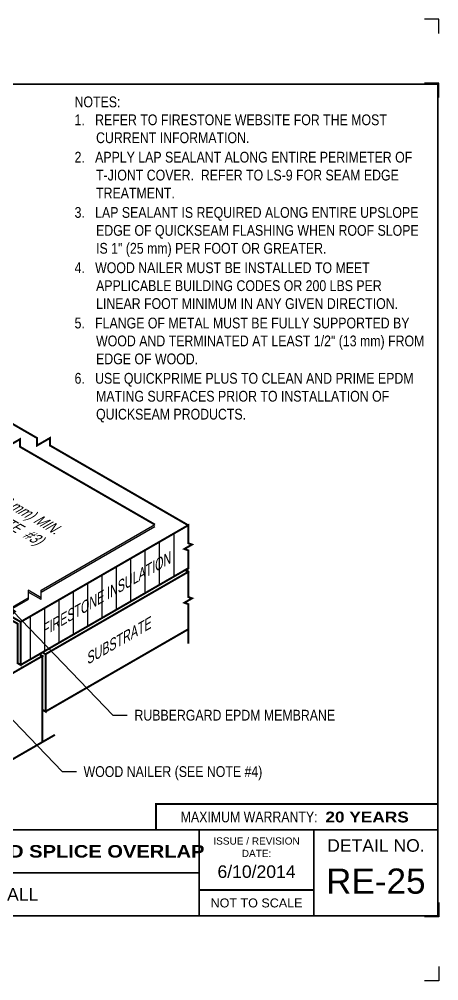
# Model space of a CAD drawing. Header units: inches. Extents: x 77.9 to 116.7, y -65.9 to -49.2.
# Drawn here: x 90.66 to 97.97, y -65.93 to -49.17 of the extents above; entities that cross this region are included whole.
import ezdxf
from ezdxf.enums import TextEntityAlignment as Align

# ---------------------------------------------------------------- set-up
doc = ezdxf.new("R2010")
doc.units = ezdxf.units.IN
doc.header["$MEASUREMENT"] = 0
doc.layers.get('0').update_dxf_attribs({"linetype": 'CONTINUOUS'})
doc.layers.get('DEFPOINTS').update_dxf_attribs({"linetype": 'CONTINUOUS'})
for name, color, linetype in [('FSBP-ACCESSORY-FIRESTONE', 7, 'CONTINUOUS'), ('FSBP-ANNO-NOTE', 7, 'CONTINUOUS'), ('FSBP-MEMBRANE', 7, 'CONTINUOUS'), ('FSBP-TTLB', 7, 'CONTINUOUS'), ('FSBP-TTLB-BORDER', 7, 'CONTINUOUS'), ('FSBP-TTLB-TEXT', 7, 'CONTINUOUS')]:
    doc.layers.add(name, color=color, linetype=linetype)
doc.styles.add('FSBP_ARIAL', font='arial.ttf')
doc.styles.add('FSBP_ARIAL_BOLD', font='')
doc.styles.add('FSBP_ARIAL_NAR', font='ARIALN.TTF')
doc.styles.get('FSBP_ARIAL_BOLD').set_extended_font_data('Arial Black')
doc.dimstyles.new('FSBP-LEADER', dxfattribs={"dimtxt": 0.1875, "dimasz": 0.25, "dimexe": 0.0625, "dimexo": 0.125, "dimgap": 0.125, "dimtad": 0, "dimtih": 1, "dimtoh": 1, "dimdec": 4, "dimzin": 0, "dimdsep": 46, "dimlunit": 4, "dimtxsty": 'FSBP_ARIAL_NAR', "dimcen": 0.09375, "dimclrd": 256, "dimclre": 256, "dimclrt": 256, "dimadec": 0, "dimazin": 0, "dimtfac": 1, "dimtdec": 4, "dimtofl": 0, "dimtmove": 0, "dimatfit": 3, "dimfxl": 0, "dimtolj": 1, "dimtzin": 0, "dimlwd": -1, "dimlwe": -1, "dimarcsym": 0})

# ---------------------------------------------------------------- blocks, each defined once
blk = doc.blocks.new('TTLB-EPDM_1')
at = {"layer": 'DEFPOINTS', "linetype": 'Continuous', "ltscale": 1.75}
for points in [[(20.016, 13.881), (20.016, 14.131), (19.766, 14.131)], [(20.016, -2.381), (20.016, -2.631), (19.766, -2.631)]]:
    blk.add_lwpolyline(points, dxfattribs=at)
at = {"layer": 'DEFPOINTS', "color": 1}
for points in [[(20.016, 12.766), (20.016, 13.016), (19.766, 13.016)], [(20.016, -1.266), (20.016, -1.516), (19.766, -1.516)]]:
    blk.add_lwpolyline(points, dxfattribs=at)
at = {"layer": 'FSBP-TTLB', "const_width": 0.0312}
blk.add_lwpolyline([(15.09, 0), (20, 0), (20, 0.451), (15.09, 0.451)], close=True, dxfattribs=at)
for points in [[(0, 0), (0, -1.5), (20, -1.5), (20, 0), (0, 0)], [(15.84, 0), (15.84, -1.5)], [(17.841, 0), (17.841, -1.5)], [(20, 0), (20, -1.5)], [(4.825, -0.75), (15.84, -0.75)], [(15.84, -1.049), (17.841, -1.049)]]:
    blk.add_lwpolyline(points, dxfattribs=at)
at = {"layer": 'FSBP-TTLB-BORDER', "const_width": 0.0312}
blk.add_lwpolyline([(20, 0), (20, 13), (0, 13), (0, 0)], dxfattribs=at)
at = {"layer": 'FSBP-TTLB-TEXT', "style": 'FSBP_ARIAL_NAR'}
blk.add_text('MAXIMUM WARRANTY:', height=0.1875, dxfattribs=at).set_placement((17.905, 0.226), align=Align.MIDDLE_RIGHT)
at = {"layer": 'FSBP-TTLB-TEXT', "style": 'FSBP_ARIAL'}
for s, height, p in [('ISSUE / REVISION', 0.125, (16.841, -0.194)), ('DETAIL NO.', 0.2188, (18.921, -0.272)), ('DATE:', 0.125, (16.841, -0.41)), ('NOT TO SCALE', 0.15625, (16.841, -1.274))]:
    blk.add_text(s, height=height, dxfattribs=at).set_placement(p, align=Align.MIDDLE_CENTER)
at = {"layer": 'FSBP-TTLB-TEXT'}
for tag, height, style, p in [('MAXIMUM_WARRANTY', 0.188, 'FSBP_ARIAL_BOLD', (18.04, 0.224)), ('ACCPT_SYSTEMS', 0.219, 'FSBP_ARIAL', (12.494, -1.125))]:
    blk.add_attdef(tag, text='', height=height, dxfattribs=dict(at, style=style)).set_placement(p, align=Align.MIDDLE_LEFT)
for tag, height, style, p in [('DETAIL_DESCP_LINE_1', 0.219, 'FSBP_ARIAL_BOLD', (10.331, -0.374)), ('ISSUE_REV_DATE', 0.219, 'FSBP_ARIAL', (16.841, -0.728)), ('DETAIL_NUMBER', 0.438, 'FSBP_ARIAL', (18.919, -0.893))]:
    blk.add_attdef(tag, text='', height=height, dxfattribs=dict(at, style=style)).set_placement(p, align=Align.MIDDLE_CENTER)

msp = doc.modelspace()

# ---------------------------------------------------------------- hatches: boundary and pattern name
at = {"layer": 'FSBP-ACCESSORY-FIRESTONE', "lineweight": 25, "ltscale": 0.25}
h = msp.add_hatch(dxfattribs=at)
h.set_pattern_fill('LINE', scale=2, angle=90, style=0)
h.set_pattern_definition([(90, (-262.89332, 36.67433), (-0.25, 2e-17), [])])
h.paths.add_polyline_path([(93.604, -58.741), (93.604, -57.991), (90.685, -59.676), (90.685, -60.426)])
h.paths.add_polyline_path([(91.058, -60.004), (93.471, -58.611), (93.325, -58.359), (90.912, -59.752)], flags=24)
at = {"layer": 'FSBP-MEMBRANE'}
msp.add_hatch(color=7, dxfattribs=at).paths.add_polyline_path([(93.024, -58.01), (93.024, -57.98), (91.041, -59.125), (91.041, -59.155)])
h = msp.add_hatch(color=7, dxfattribs=at)
h.paths.add_polyline_path([(90.814, -59.286), (90.814, -59.256), (88.832, -60.4, 0.267949), (88.816, -60.427), (88.816, -61.502), (88.842, -61.487), (88.842, -60.442, -0.267949), (88.858, -60.415)])
h.paths.add_polyline_path([(90.814, -59.125), (90.814, -59.155), (91.041, -59.286), (91.041, -59.256)])

# ---------------------------------------------------------------- linework, layer by layer
at = {"const_width": 0.035}
msp.add_lwpolyline([(93.604, -57.991), (91.195, -56.6), (91.195, -56.471), (90.971, -56.6), (90.971, -56.471), (86.824, -54.077), (86.544, -54.238), (90.448, -56.492), (90.448, -56.622), (90.672, -56.492), (90.672, -56.622), (93.024, -57.98)], dxfattribs=at)
at = {"color": 7, "const_width": 0.035}
msp.add_lwpolyline([(88.842, -61.237), (89.116, -61.395), (91.064, -60.27), (91.01, -60.239), (91.064, -60.207), (93.604, -58.741), (93.604, -58.429), (93.538, -58.404), (93.67, -58.328), (93.604, -58.304), (93.604, -57.991), (90.685, -59.676), (90.412, -59.518), (90.358, -59.549), (90.631, -59.707), (90.631, -60.395), (90.685, -60.426), (90.685, -59.676)], dxfattribs=at)
at = {"ltscale": 0.8, "const_width": 0.035}
msp.add_lwpolyline([(91.064, -60.207), (91.118, -60.239), (91.118, -61.239), (91.064, -61.207), (91.118, -61.239), (93.604, -59.804), (93.604, -60.054), (93.604, -59.366), (93.538, -59.342), (93.67, -59.265), (93.604, -59.241), (93.604, -58.804), (93.55, -58.772), (93.604, -58.804), (91.118, -60.239)], dxfattribs=at)
at = {"color": 7, "lineweight": 53, "const_width": 0.035}
msp.add_lwpolyline([(90.144, -62.301), (91.281, -61.645), (91.064, -61.77), (91.064, -60.27), (91.01, -60.239), (90.685, -60.426), (90.631, -60.395)], dxfattribs=at)
at = {"layer": 'FSBP-MEMBRANE'}
for p, q in [((90.971, -56.471), (86.824, -54.077)), ((91.195, -56.471), (90.971, -56.6)), ((90.971, -56.6), (90.971, -56.471)), ((91.195, -56.471), (91.195, -56.6)), ((90.672, -56.492), (90.448, -56.622)), ((90.672, -56.492), (90.672, -56.622)), ((93.024, -57.98), (90.672, -56.622)), ((93.604, -57.991), (91.195, -56.6)), ((90.685, -59.676), (93.604, -57.991)), ((90.685, -60.426), (93.604, -58.741)), ((91.118, -60.239), (93.604, -58.804)), ((93.604, -58.804), (93.55, -58.772)), ((90.685, -59.676), (90.685, -60.426)), ((91.118, -61.239), (93.604, -59.804)), ((91.064, -60.27), (91.01, -60.239)), ((91.118, -60.239), (91.064, -60.207)), ((91.064, -60.27), (91.064, -61.77)), ((91.118, -60.239), (91.118, -61.239)), ((90.685, -60.426), (90.631, -60.395)), ((91.118, -61.239), (91.064, -61.207))]:
    msp.add_line(p, q, dxfattribs=at)
at = {"layer": 'FSBP-MEMBRANE', "color": 7}
for p, q in [((91.041, -59.125), (93.024, -57.98)), ((91.041, -59.155), (93.024, -58.01)), ((91.041, -59.256), (90.814, -59.125)), ((90.814, -59.125), (90.814, -59.286)), ((91.041, -59.286), (90.814, -59.155)), ((91.041, -59.286), (91.041, -59.125)), ((88.832, -60.4), (90.814, -59.256)), ((88.858, -60.415), (90.814, -59.286)), ((90.685, -59.676), (90.412, -59.518)), ((89.116, -61.395), (91.064, -60.27))]:
    msp.add_line(p, q, dxfattribs=at)
at = {"layer": 'FSBP-MEMBRANE'}
for points in [[(93.604, -58.772), (93.604, -58.429), (93.538, -58.404), (93.67, -58.328), (93.604, -58.304), (93.604, -57.991)], [(93.604, -60.054), (93.604, -59.366), (93.538, -59.342), (93.67, -59.265), (93.604, -59.241), (93.604, -58.772)], [(88.899, -63.02), (90.036, -62.364), (90.09, -62.409), (90.09, -62.256), (90.144, -62.301), (91.281, -61.645)]]:
    msp.add_lwpolyline(points, dxfattribs=at)

# ---------------------------------------------------------------- block references
msp.add_blockref('TTLB-EPDM_1', (77.954, -63.301)).add_auto_attribs({'DETAIL_DESCP_LINE_1': 'ROOF EDGE WITH QUICKSEAM FLASHING END SPLICE OVERLAP', 'ACCPT_SYSTEMS': 'ALL', 'ISSUE_REV_DATE': '6/10/2014', 'DETAIL_NUMBER': 'RE-25', 'MAXIMUM_WARRANTY': '20 YEARS'})

# ---------------------------------------------------------------- texts
at = {"layer": 'FSBP-ANNO-NOTE', "style": 'FSBP_ARIAL_NAR', "oblique": 30}
for s, rotation, p in [('3" (76 mm) MIN.', 330, (90.638, -57.707)), ('(SEE NOTE  #3)', 330, (90.323, -57.889)), ('FIRESTONE INSULATION', 30, (92.145, -59.209)), ('SUBSTRATE', 30, (92.361, -60.021))]:
    msp.add_text(s, height=0.1875, rotation=rotation, dxfattribs=at).set_placement(p, align=Align.MIDDLE)
at = {"layer": 'FSBP-ANNO-NOTE', "style": 'FSBP_ARIAL_NAR'}
for s, p in [('RUBBERGARD EPDM MEMBRANE', (92.668, -61.302)), ('WOOD NAILER (SEE NOTE #4)', (91.781, -62.285))]:
    msp.add_text(s, height=0.1875, dxfattribs=at).set_placement(p, align=Align.MIDDLE_LEFT)
at = {"layer": 'FSBP-ANNO-NOTE', "insert": (91.624, -50.517), "char_height": 0.1875, "attachment_point": 1, "style": 'FSBP_ARIAL_NAR'}
msp.add_mtext_dynamic_manual_height_columns('\\A1;NOTES:\\P1.   REFER TO FIRESTONE WEBSITE FOR THE MOST \\P{\\W6.27837; }CURRENT INFORMATION.\\P{\\H0.083333x;\\P}2.   APPLY LAP SEALANT ALONG ENTIRE PERIMETER OF \\P{\\W6.27837; }T-JIONT COVER.  REFER TO LS-9 FOR SEAM EDGE \\P{\\W6.27837; }TREATMENT.\\P{\\fArial Narrow|b1|i0|c0|p34;\\H0.083333x;\\P}3.   LAP SEALANT IS REQUIRED ALONG ENTIRE UPSLOPE \\P{\\W6.27837; }EDGE OF QUICKSEAM FLASHING WHEN ROOF SLOPE \\P{\\W6.27837; }IS 1" (25 mm) PER FOOT OR GREATER.  \\P{\\H0.083333x;\\P}4.   WOOD NAILER MUST BE INSTALLED TO MEET \\P{\\W6.27837; }APPLICABLE BUILDING CODES OR 200 LBS PER\\P{\\W6.27837; }LINEAR FOOT MINIMUM IN ANY GIVEN DIRECTION.\\P{\\H0.083333x;\\P}5.   FLANGE OF METAL MUST BE FULLY SUPPORTED BY \\P{\\W6.27837; }WOOD AND TERMINATED AT LEAST 1/2" (13 mm) FROM \\P{\\W6.27837; }EDGE OF WOOD.{\\H0.083333x; \\P\\W9.4176;        \\W1;\\P}6.   USE QUICKPRIME PLUS TO CLEAN AND PRIME EPDM \\P{\\W6.27837; }MATING SURFACES PRIOR TO INSTALLATION OF \\P{\\W6.27837; }QUICKSEAM PRODUCTS.', width=6.21585, gutter_width=23.081, heights=[6.084], dxfattribs=at)

# ---------------------------------------------------------------- leaders
at = {"layer": 'FSBP-ANNO-NOTE', "color": 7}
msp.add_leader([(90.411, -59.341), (92.293, -61.302), (92.543, -61.302)], dimstyle='FSBP-LEADER', dxfattribs=at)
at = {"layer": 'FSBP-ANNO-NOTE'}
msp.add_leader([(89.945, -60.762), (91.406, -62.285), (91.656, -62.285)], dimstyle='FSBP-LEADER', dxfattribs=at)

doc.saveas('drawing.dxf')
